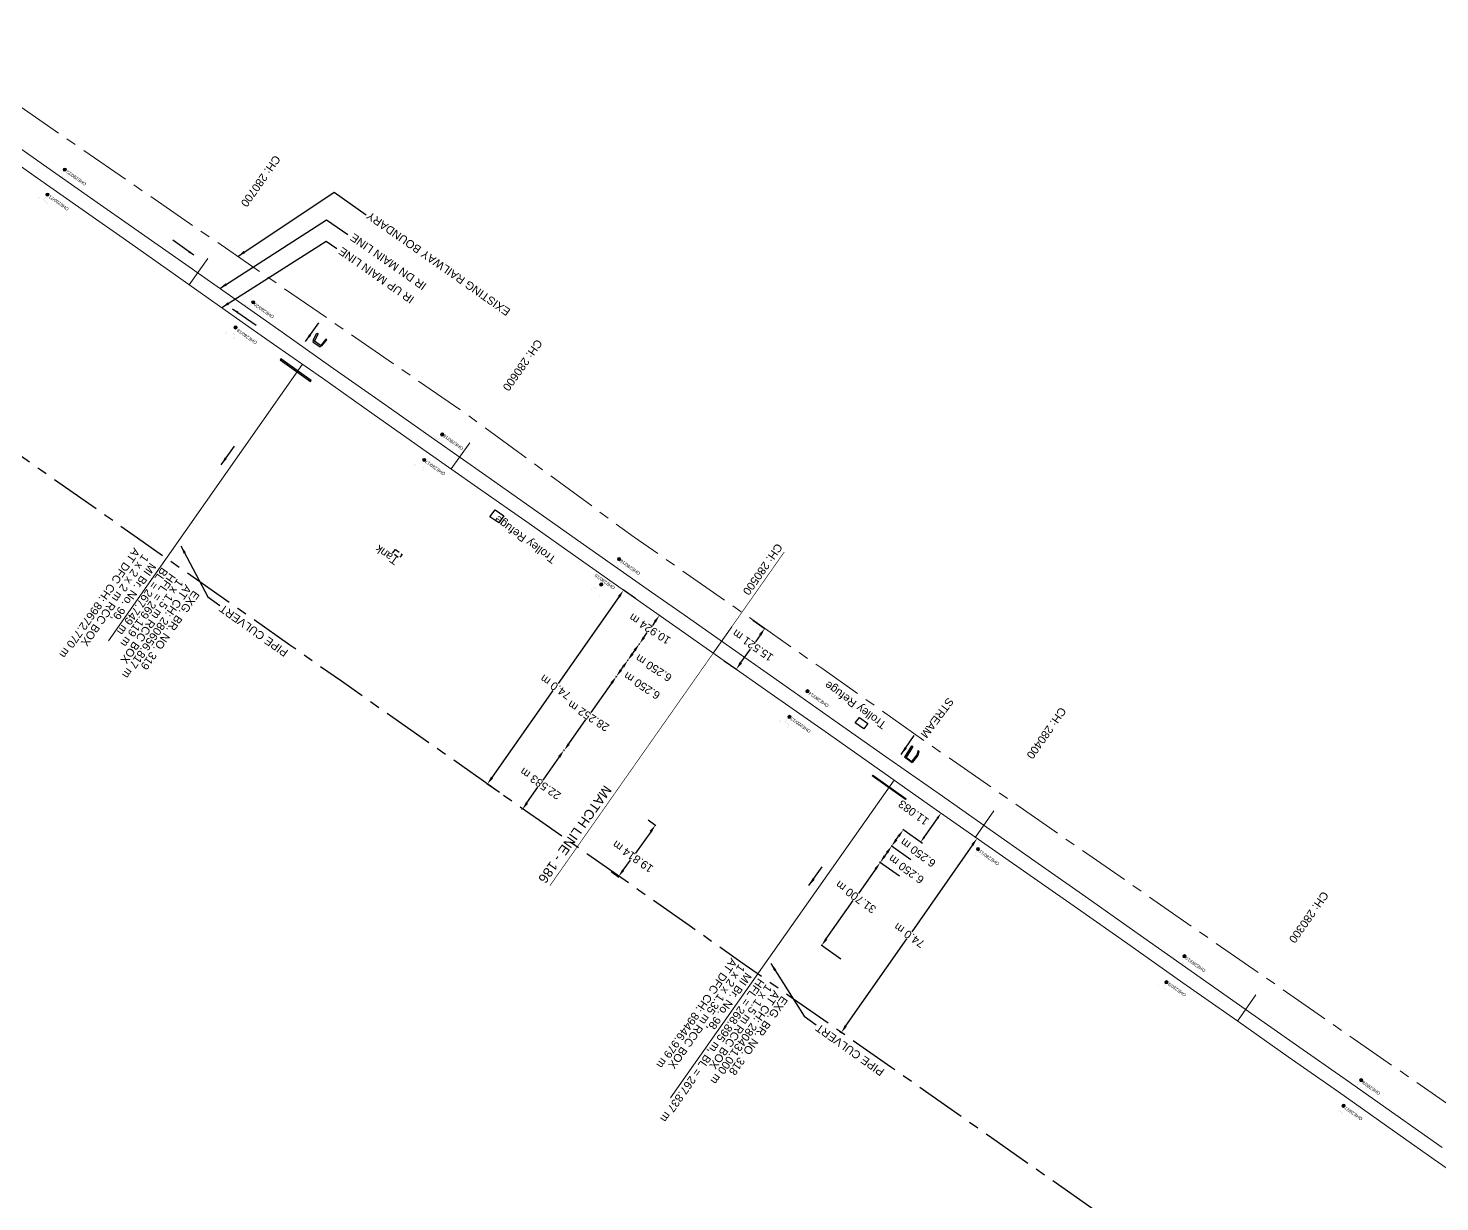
# Model space of a CAD drawing. Header units: metres. Extents: x 646303 to 662875, y 3366650 to 3378730.
# Drawn here: x 660337.7 to 660778.6, y 3368133.7 to 3368500.2 of the extents above; entities that cross this region are included whole.
import ezdxf
from ezdxf.enums import TextEntityAlignment as Align

# ---------------------------------------------------------------- set-up
doc = ezdxf.new("R2010")
doc.units = ezdxf.units.M
doc.header["$MEASUREMENT"] = 0
doc.header["$PDMODE"] = 3
doc.header["$PDSIZE"] = 0.5
for name, pattern in [('CENTER', [50.8, 31.75, -6.35, 6.35, -6.35]), ('DASHED', [0.75, 0.5, -0.25]), ('PHANTOM2', [1.25, 0.625, -0.125, 0.125, -0.125, 0.125, -0.125])]:
    doc.linetypes.add(name, pattern=pattern)
for name, color, linetype, lineweight in [('BOUNDARY DIMENTION', 10, 'Continuous', 0), ('BRIDGE DETAILS PLAN', 7, 'Continuous', 0), ('CANAL BOTTOM', 5, 'Continuous', 0), ('Existing Chainage', 7, 'Continuous', 0), ('Existing IR Track', 143, 'Continuous', 0), ('Existing Railway Boundary', 7, 'CENTER', 0), ('flow direction', 7, 'Continuous', 0), ('OHE MAST', 8, 'Continuous', 0), ('OHE MAST TEXT', 8, 'Continuous', 0)]:
    doc.layers.add(name, color=color, linetype=linetype, lineweight=lineweight)
for name, color, linetype in [('CULVERT_PARAPET', 7, 'Continuous'), ('DFCC Boundary', 6, 'CENTER'), ('Dimension', 10, 'Continuous'), ('MATCH LINE', 7, 'Continuous'), ('RETAINING_WALL', 7, 'Continuous'), ('Side Details', 251, 'Continuous'), ('TANK', 251, 'Continuous'), ('TOPO_TEXT', 251, 'Continuous'), ('TROLLEY_STAND', 7, 'Continuous')]:
    doc.layers.add(name, color=color, linetype=linetype)
doc.styles.get("Standard").update_dxf_attribs({"font": 'arial.ttf'})
doc.styles.add('Style-Arial', font='arial.ttf')
doc.dimstyles.new('DIM', dxfattribs={"dimtxt": 2.5, "dimasz": 2.5, "dimexe": 0.18, "dimexo": 0.0625, "dimgap": 0.09, "dimtad": 0, "dimtih": 1, "dimtoh": 1, "dimdec": 3, "dimzin": 0, "dimdsep": 46, "dimtxsty": 'Standard', "dimcen": 0.09, "dimadec": 0, "dimazin": 0, "dimtfac": 1, "dimtdec": 3, "dimtofl": 0, "dimtmove": 0, "dimatfit": 3, "dimfxl": 1, "dimtolj": 1, "dimtzin": 0, "dimarcsym": 0})
doc.dimstyles.new('ISO-25', dxfattribs={"dimtxt": 2.5, "dimasz": 2.5, "dimexe": 1.25, "dimexo": 0.625, "dimtad": 1, "dimtxsty": 'Standard', "dimcen": 2.5, "dimadec": 0, "dimazin": 0, "dimtfac": 1, "dimtmove": 0, "dimatfit": 3, "dimfxl": 1, "dimarcsym": 0})
doc.dimstyles.get("Standard").update_dxf_attribs({"dimtxt": 2.5, "dimasz": 2, "dimexe": 0.18, "dimexo": 0.0625, "dimgap": 0.09, "dimtad": 0, "dimtih": 1, "dimtoh": 1, "dimdec": 3, "dimzin": 0, "dimdsep": 46, "dimtxsty": 'Standard', "dimcen": 0.09, "dimadec": 0, "dimazin": 0, "dimtfac": 1, "dimtdec": 3, "dimtofl": 0, "dimtmove": 0, "dimatfit": 3, "dimfxl": 1, "dimtolj": 1, "dimtzin": 0, "dimarcsym": 0})

# ---------------------------------------------------------------- blocks, each defined once
blk = doc.blocks.new('OHE MAST')
h = blk.add_hatch(color=256)
edge = h.paths.add_edge_path()
edge.add_arc((0, 0), 0.514, 0, 360)
at = {"const_width": 0.01, "flags": 128}
for points in [[(1.5, 3.5), (1.5, 2), (-1.5, 2), (-1.5, 3.5)], [(0, 2), (0, 0)]]:
    blk.add_lwpolyline(points, dxfattribs=at)
blk.add_circle((0, 0), 0.514)
blk = doc.blocks.new('*D7343')
at = {"layer": 'Defpoints', "color": 0, "transparency": 16777216}
for p in [(660607.38, 3368244.77), (660613.44, 3368240.5), (660609.84, 3368235.39)]:
    blk.add_point(p, dxfattribs=at)
at = {"layer": 'Dimension', "color": 0, "lineweight": -2, "transparency": 16777216}
for p, q in [((660605.22, 3368241.71), (660605.94, 3368242.73)), ((660613.39, 3368240.53), (660607.23, 3368244.88)), ((660609.79, 3368235.43), (660603.63, 3368239.77))]:
    blk.add_line(p, q, dxfattribs=at)
at = {"layer": 'Dimension', "color": 0, "transparency": 16777216}
for points in [[(660605.56, 3368241.47), (660604.88, 3368241.95), (660603.78, 3368239.66)], [(660606.28, 3368242.49), (660605.6, 3368242.97), (660607.38, 3368244.77)]]:
    blk.add_solid(points, dxfattribs=at)
at = {"layer": 'Dimension', "color": 0, "lineweight": 0, "transparency": 16777216, "insert": (660611.94, 3368237.57), "char_height": 2.5, "attachment_point": 5, "rotation": 143.8187}
blk.add_mtext('\\A1;6.250 m', dxfattribs=at)
blk = doc.blocks.new('*D7344')
at = {"layer": 'Defpoints', "color": 0, "transparency": 16777216}
for p in [(660610.98, 3368249.88), (660617.04, 3368245.61), (660613.44, 3368240.5)]:
    blk.add_point(p, dxfattribs=at)
at = {"layer": 'Dimension', "color": 0, "lineweight": -2, "transparency": 16777216}
for p, q in [((660608.82, 3368246.82), (660609.54, 3368247.84)), ((660616.99, 3368245.64), (660610.83, 3368249.98)), ((660613.39, 3368240.53), (660607.23, 3368244.88))]:
    blk.add_line(p, q, dxfattribs=at)
at = {"layer": 'Dimension', "color": 0, "transparency": 16777216}
for points in [[(660609.16, 3368246.58), (660608.48, 3368247.06), (660607.38, 3368244.77)], [(660609.88, 3368247.6), (660609.2, 3368248.08), (660610.98, 3368249.88)]]:
    blk.add_solid(points, dxfattribs=at)
at = {"layer": 'Dimension', "color": 0, "lineweight": 0, "transparency": 16777216, "insert": (660615.61, 3368242.73), "char_height": 2.5, "attachment_point": 5, "rotation": 143.8187}
blk.add_mtext('\\A1;6.250 m', dxfattribs=at)
blk = doc.blocks.new('*D7345')
at = {"layer": 'Defpoints', "color": 0, "transparency": 16777216}
for p in [(660603.78, 3368239.66), (660609.84, 3368235.39), (660591.58, 3368209.48)]:
    blk.add_point(p, dxfattribs=at)
at = {"layer": 'Dimension', "color": 0, "lineweight": -2, "transparency": 16777216}
for p, q in [((660602.34, 3368237.62), (660596.98, 3368230.03)), ((660609.79, 3368235.43), (660603.63, 3368239.77)), ((660586.95, 3368215.8), (660595.41, 3368227.79)), ((660591.53, 3368209.52), (660585.37, 3368213.86))]:
    blk.add_line(p, q, dxfattribs=at)
at = {"layer": 'Dimension', "color": 0, "transparency": 16777216}
for points in [[(660602.68, 3368237.38), (660602, 3368237.86), (660603.78, 3368239.66)], [(660587.29, 3368215.56), (660586.61, 3368216.04), (660585.51, 3368213.75)]]:
    blk.add_solid(points, dxfattribs=at)
at = {"layer": 'Dimension', "color": 0, "lineweight": 0, "transparency": 16777216, "insert": (660596.19, 3368228.91), "char_height": 2.5, "attachment_point": 5, "rotation": 143.8187}
blk.add_mtext('\\A1;31.700 m', dxfattribs=at)
blk = doc.blocks.new('*D7346')
at = {"layer": 'Defpoints', "color": 0, "transparency": 16777216}
for p in [(660622.82, 3368255.09), (660622.82, 3368255.09), (660616.44, 3368246.03)]:
    blk.add_point(p, dxfattribs=at)
at = {"layer": 'Dimension', "color": 0, "lineweight": -2, "transparency": 16777216}
for p, q in [((660617.59, 3368247.67), (660621.67, 3368253.46)), ((660616.34, 3368246.1), (660616.33, 3368246.11))]:
    blk.add_line(p, q, dxfattribs=at)
at = {"layer": 'Dimension', "color": 0, "transparency": 16777216}
for points in [[(660621.94, 3368253.27), (660621.39, 3368253.65), (660622.82, 3368255.09)], [(660617.86, 3368247.48), (660617.31, 3368247.86), (660616.43, 3368246.04)]]:
    blk.add_solid(points, dxfattribs=at)
at = {"layer": 'Dimension', "color": 0, "lineweight": 0, "transparency": 16777216, "insert": (660614.22, 3368255.25), "char_height": 2.5, "attachment_point": 5, "rotation": 143.8187, "style": 'Style-Arial'}
blk.add_mtext('\\A1;11.083', dxfattribs=at)
blk = doc.blocks.new('TerminatorOpen_0.5')
at = {"color": 0, "linetype": 'ByBlock', "lineweight": -2}
for q in [(-1, 0.25), (-1, 0), (-1, -0.25)]:
    blk.add_line((0, 0), q, dxfattribs=at)
blk = doc.blocks.new('*D7354')
at = {"layer": 'Defpoints', "color": 0, "transparency": 16777216}
for p in [(660521.29, 3368297.81), (660521.38, 3368297.75), (660505.01, 3368274.72)]:
    blk.add_point(p, dxfattribs=at)
at = {"layer": 'Dimension', "color": 0, "lineweight": -2, "transparency": 16777216}
for p, q in [((660519.94, 3368295.71), (660513.48, 3368286.55)), ((660521.34, 3368297.78), (660521.53, 3368297.65)), ((660506.54, 3368276.7), (660511.91, 3368284.32)), ((660505.06, 3368274.69), (660505.25, 3368274.55))]:
    blk.add_line(p, q, dxfattribs=at)
at = {"layer": 'Dimension', "color": 0, "transparency": 16777216}
for points in [[(660519.6, 3368295.95), (660520.28, 3368295.47), (660521.38, 3368297.75)], [(660506.2, 3368276.94), (660506.88, 3368276.46), (660505.1, 3368274.66)]]:
    blk.add_solid(points, dxfattribs=at)
at = {"layer": 'Dimension', "color": 0, "lineweight": 0, "transparency": 16777216, "insert": (660512.7, 3368285.43), "char_height": 2.5, "attachment_point": 5, "rotation": 147}
blk.add_mtext('\\A1;28.252 m', dxfattribs=at)
blk = doc.blocks.new('*D7355')
at = {"layer": 'Defpoints', "color": 0, "transparency": 16777216}
for p in [(660524.74, 3368303.02), (660524.99, 3368302.85), (660521.14, 3368297.92)]:
    blk.add_point(p, dxfattribs=at)
at = {"layer": 'Dimension', "color": 0, "lineweight": -2, "transparency": 16777216}
for p, q in [((660522.83, 3368299.79), (660523.55, 3368300.81)), ((660524.8, 3368302.99), (660525.14, 3368302.75)), ((660521.19, 3368297.88), (660521.54, 3368297.64))]:
    blk.add_line(p, q, dxfattribs=at)
at = {"layer": 'Dimension', "color": 0, "transparency": 16777216}
for points in [[(660522.49, 3368300.03), (660523.17, 3368299.55), (660521.39, 3368297.74)], [(660523.21, 3368301.05), (660523.89, 3368300.57), (660524.99, 3368302.85)]]:
    blk.add_solid(points, dxfattribs=at)
at = {"layer": 'Dimension', "color": 0, "lineweight": 0, "transparency": 16777216, "insert": (660529.41, 3368294.91), "char_height": 2.5, "attachment_point": 5, "rotation": 147}
blk.add_mtext('\\A1;6.250 m', dxfattribs=at)
blk = doc.blocks.new('*D7356')
at = {"layer": 'Defpoints', "color": 0, "transparency": 16777216}
for p in [(660528.35, 3368308.13), (660528.59, 3368307.96), (660524.74, 3368303.02)]:
    blk.add_point(p, dxfattribs=at)
at = {"layer": 'Dimension', "color": 0, "lineweight": -2, "transparency": 16777216}
for p, q in [((660528.4, 3368308.1), (660528.74, 3368307.86)), ((660526.43, 3368304.89), (660527.15, 3368305.92)), ((660524.8, 3368302.99), (660525.14, 3368302.75))]:
    blk.add_line(p, q, dxfattribs=at)
at = {"layer": 'Dimension', "color": 0, "transparency": 16777216}
for points in [[(660526.09, 3368305.13), (660526.77, 3368304.65), (660524.99, 3368302.85)], [(660526.81, 3368306.16), (660527.49, 3368305.68), (660528.59, 3368307.96)]]:
    blk.add_solid(points, dxfattribs=at)
at = {"layer": 'Dimension', "color": 0, "lineweight": 0, "transparency": 16777216, "insert": (660533.06, 3368300.44), "char_height": 2.5, "attachment_point": 5, "rotation": 147}
blk.add_mtext('\\A1;6.250 m', dxfattribs=at)
blk = doc.blocks.new('*D7357')
at = {"layer": 'Defpoints', "color": 0, "transparency": 16777216}
for p in [(660534.63, 3368317.07), (660534.88, 3368316.9), (660528.35, 3368308.13)]:
    blk.add_point(p, dxfattribs=at)
at = {"layer": 'Dimension', "color": 0, "lineweight": -2, "transparency": 16777216}
for p, q in [((660534.68, 3368317.03), (660535.02, 3368316.79)), ((660533.44, 3368314.85), (660532.66, 3368313.73)), ((660528.4, 3368308.09), (660528.75, 3368307.85)), ((660530.04, 3368310), (660531.08, 3368311.49))]:
    blk.add_line(p, q, dxfattribs=at)
at = {"layer": 'Dimension', "color": 0, "transparency": 16777216}
for points in [[(660533.1, 3368315.09), (660533.78, 3368314.61), (660534.88, 3368316.9)], [(660529.69, 3368310.24), (660530.38, 3368309.76), (660528.6, 3368307.95)]]:
    blk.add_solid(points, dxfattribs=at)
at = {"layer": 'Dimension', "color": 0, "lineweight": 0, "transparency": 16777216, "insert": (660531.87, 3368312.61), "char_height": 2.5, "attachment_point": 5, "rotation": 147}
blk.add_mtext('\\A1;10.924 m', dxfattribs=at)
blk = doc.blocks.new('*D7289')
at = {"layer": 'Defpoints', "color": 0, "linetype": 'ByBlock', "ltscale": 0.5, "transparency": 16777216}
for p in [(660563.96, 3368315.44), (660567.76, 3368312.78), (660555.07, 3368302.72)]:
    blk.add_point(p, dxfattribs=at)
at = {"layer": 'Existing Railway Boundary', "color": 0, "linetype": 'ByBlock', "lineweight": -2, "ltscale": 0.5, "transparency": 16777216}
for p, q in [((660564.01, 3368315.4), (660567.9, 3368312.68)), ((660566.32, 3368310.73), (660564.82, 3368308.59)), ((660560.29, 3368302.11), (660563.26, 3368306.35)), ((660555.12, 3368302.68), (660559.01, 3368299.96))]:
    blk.add_line(p, q, dxfattribs=at)
at = {"layer": 'Existing Railway Boundary', "color": 0, "linetype": 'ByBlock', "ltscale": 0.5, "transparency": 16777216}
for points in [[(660565.98, 3368310.97), (660566.67, 3368310.5), (660567.76, 3368312.78)], [(660559.95, 3368302.35), (660560.64, 3368301.87), (660558.86, 3368300.06)]]:
    blk.add_solid(points, dxfattribs=at)
at = {"layer": 'Existing Railway Boundary', "color": 0, "linetype": 'ByBlock', "ltscale": 0.5, "transparency": 16777216, "insert": (660564.04, 3368307.47), "char_height": 2.5, "attachment_point": 5, "rotation": 145}
blk.add_mtext('\\A1;15.521 m', dxfattribs=at)
blk = doc.blocks.new('*D7063')
at = {"layer": 'BOUNDARY DIMENTION', "color": 0, "lineweight": -2, "transparency": 16777216}
for p, q in [((660531.3, 3368252.97), (660533.73, 3368251.24)), ((660532.13, 3368249.31), (660527.36, 3368242.63)), ((660523.52, 3368237.25), (660525.78, 3368240.4)), ((660519.79, 3368236.84), (660522.22, 3368235.11))]:
    blk.add_line(p, q, dxfattribs=at)
at = {"layer": 'BOUNDARY DIMENTION', "color": 0, "transparency": 16777216}
for points in [[(660531.79, 3368249.55), (660532.47, 3368249.06), (660533.58, 3368251.34)], [(660523.18, 3368237.49), (660523.86, 3368237.01), (660522.07, 3368235.21)]]:
    blk.add_solid(points, dxfattribs=at)
at = {"layer": 'Defpoints', "color": 0, "transparency": 16777216}
for p in [(660531.25, 3368253), (660533.58, 3368251.34), (660519.74, 3368236.87)]:
    blk.add_point(p, dxfattribs=at)
at = {"layer": 'BOUNDARY DIMENTION', "color": 0, "transparency": 16777216, "insert": (660526.57, 3368241.52), "char_height": 2.5, "attachment_point": 5, "rotation": 145}
blk.add_mtext('\\A1;19.814 m', dxfattribs=at)
blk = doc.blocks.new('*D7132')
at = {"layer": 'BOUNDARY DIMENTION', "color": 0, "lineweight": -2, "transparency": 16777216}
for p, q in [((660504.96, 3368274.76), (660504.87, 3368274.82)), ((660503.58, 3368272.67), (660498.49, 3368265.43)), ((660493.47, 3368258.28), (660496.92, 3368263.19)), ((660491.98, 3368256.27), (660491.89, 3368256.34))]:
    blk.add_line(p, q, dxfattribs=at)
at = {"layer": 'BOUNDARY DIMENTION', "color": 0, "transparency": 16777216}
for points in [[(660503.23, 3368272.91), (660503.92, 3368272.43), (660505.01, 3368274.72)], [(660493.13, 3368258.52), (660493.81, 3368258.04), (660492.03, 3368256.24)]]:
    blk.add_solid(points, dxfattribs=at)
at = {"layer": 'Defpoints', "color": 0, "transparency": 16777216}
for p in [(660505.01, 3368274.72), (660492.03, 3368256.24), (660492.03, 3368256.24)]:
    blk.add_point(p, dxfattribs=at)
at = {"layer": 'BOUNDARY DIMENTION', "color": 0, "transparency": 16777216, "insert": (660497.7, 3368264.31), "char_height": 2.5, "attachment_point": 5, "rotation": 145}
blk.add_mtext('\\A1;22.583 m', dxfattribs=at)
blk = doc.blocks.new('*D7151')
at = {"layer": 'Defpoints', "color": 0, "linetype": 'Continuous', "ltscale": 0.5, "transparency": 16777216}
for p in [(660633.45, 3368247.69), (660634.07, 3368247.25), (660591.04, 3368187.05)]:
    blk.add_point(p, dxfattribs=at)
at = {"layer": 'DFCC Boundary', "color": 0, "linetype": 'Continuous', "lineweight": -2, "ltscale": 0.5, "transparency": 16777216}
for p, q in [((660633.5, 3368247.65), (660634.22, 3368247.15)), ((660632.64, 3368245.2), (660613.65, 3368218.05)), ((660593.09, 3368188.66), (660612.08, 3368215.81)), ((660591.09, 3368187.01), (660591.81, 3368186.51))]:
    blk.add_line(p, q, dxfattribs=at)
at = {"layer": 'DFCC Boundary', "color": 0, "linetype": 'Continuous', "ltscale": 0.5, "transparency": 16777216}
for points in [[(660632.3, 3368245.44), (660632.98, 3368244.96), (660634.07, 3368247.25)], [(660592.75, 3368188.9), (660593.43, 3368188.42), (660591.66, 3368186.61)]]:
    blk.add_solid(points, dxfattribs=at)
at = {"layer": 'DFCC Boundary', "color": 0, "linetype": 'Continuous', "ltscale": 0.5, "transparency": 16777216, "insert": (660612.87, 3368216.93), "char_height": 2.5, "attachment_point": 5, "rotation": 145}
blk.add_mtext('\\A1;74.0 m', dxfattribs=at)
blk = doc.blocks.new('*D6958')
at = {"layer": 'Defpoints', "color": 0, "linetype": 'Continuous', "ltscale": 0.5, "transparency": 16777216}
for p in [(660523.68, 3368324.76), (660527.46, 3368322.1), (660484.93, 3368261.54)]:
    blk.add_point(p, dxfattribs=at)
at = {"layer": 'DFCC Boundary', "color": 0, "linetype": 'Continuous', "lineweight": -2, "ltscale": 0.5, "transparency": 16777216}
for p, q in [((660522.24, 3368322.71), (660503.2, 3368295.6)), ((660527.41, 3368322.14), (660523.53, 3368324.86)), ((660482.59, 3368266.24), (660501.63, 3368293.36)), ((660484.88, 3368261.58), (660481, 3368264.3))]:
    blk.add_line(p, q, dxfattribs=at)
at = {"layer": 'DFCC Boundary', "color": 0, "linetype": 'Continuous', "ltscale": 0.5, "transparency": 16777216}
for points in [[(660521.9, 3368322.95), (660522.58, 3368322.47), (660523.68, 3368324.76)], [(660482.25, 3368266.48), (660482.93, 3368266.01), (660481.15, 3368264.2)]]:
    blk.add_solid(points, dxfattribs=at)
at = {"layer": 'DFCC Boundary', "color": 0, "linetype": 'Continuous', "ltscale": 0.5, "transparency": 16777216, "insert": (660502.41, 3368294.48), "char_height": 2.5, "attachment_point": 5, "rotation": 145}
blk.add_mtext('\\A1;74.0 m', dxfattribs=at)

msp = doc.modelspace()

# ---------------------------------------------------------------- linework, layer by layer
at = {"layer": 'BRIDGE DETAILS PLAN', "color": 7, "linetype": 'Continuous', "lineweight": 0, "flags": 128}
for points in [[(660423.3823, 3368395.2671), (660362.8459, 3368308.9402)], [(660608.1437, 3368265.435), (660538.2946, 3368166.1932)]]:
    msp.add_lwpolyline(points, dxfattribs=at)
at = {"layer": 'CULVERT_PARAPET', "linetype": 'Continuous'}
for points in [[(660426.637, 3368402.306, 269.927), (660428.926, 3368400.775, 269.924), (660429.221, 3368401.052, 269.915), (660426.818, 3368402.712, 269.898)], [(660416.39, 3368396.632, 270.009), (660425.869, 3368389.924, 269.986), (660426.096, 3368390.265, 269.996), (660416.617, 3368396.973, 269.996)], [(660613.793, 3368270.783, 270.451), (660611.401, 3368272.565, 270.439), (660611.551, 3368272.775, 270.442), (660613.943, 3368270.993, 270.442)]]:
    msp.add_polyline3d(points, close=True, dxfattribs=at)
msp.add_polyline3d([(660601.288, 3368266.724, 270.414), (660601.469, 3368267.01, 270.422), (660611.923, 3368259.559, 270.397), (660611.707, 3368259.358, 270.395), (660601.288, 3368266.724, 270.414)], dxfattribs=at)
at = {"layer": 'DFCC Boundary', "ltscale": 0.5, "flags": 128}
msp.add_lwpolyline([(662565.6431, 3366842.0459), (662548.217, 3366854.2838), (662532.9064, 3366864.9999), (662517.5595, 3366875.7415), (662503.9915, 3366885.2805), (662490.4749, 3366894.7833), (662474.3945, 3366906.0736), (662458.24, 3366917.4159), (662441.4584, 3366929.1606), (662424.5366, 3366941.0035), (662407.7649, 3366952.7786), (662401.9048, 3366956.8928), (662320.9687, 3367015.5234), (662173.0911, 3367118.297), (662018.0169, 3367217.942), (662022.9408, 3367225.2355), (661945.6773, 3367280.5926), (661744.5178, 3367412.7853), (661728.4159, 3367389.8783), (661409.5023, 3367613.7762), (661431.3001, 3367645.1669), (661427.7408, 3367647.6718), (661418.8583, 3367653.9104), (661409.9095, 3367660.1956), (661395.2505, 3367670.5394), (661384.8196, 3367677.9127), (661375.1078, 3367684.7268), (661367.5374, 3367690.0517), (661358.0886, 3367696.6907), (661348.6239, 3367703.3322), (661344.5162, 3367706.2202), (661344.9668, 3367706.8618), (661335.3627, 3367713.6144), (661327.3851, 3367719.2077), (661318.2791, 3367725.5812), (661309.8813, 3367731.4842), (661284.4315, 3367749.4044), (661267.3402, 3367761.4491), (661243.4783, 3367778.4888), (661216.7453, 3367741.0546), (661213.241, 3367743.5572), (661195.5836, 3367756.6071), (661177.9702, 3367769.626), (661156.4467, 3367785.8356), (661148.0607, 3367792.1995), (661133.6905, 3367803.0041), (661119.5191, 3367813.6733), (661105.6946, 3367823.9215), (661093.9054, 3367832.6241), (661077.5228, 3367844.5054), (661061.2799, 3367856.285), (661045.32, 3367867.5775), (661029.0726, 3367879.0734), (661013.2584, 3367890.1762), (660997.2782, 3367901.3956), (660980.9788, 3367912.8451), (660964.6327, 3367924.3276), (660947.3461, 3367936.4864), (660930.1333, 3367948.5934), (660912.5707, 3367960.9093), (660894.9306, 3367973.2796), (660877.6422, 3367985.4277), (660860.2634, 3367997.6393), (660842.9781, 3368009.8166), (660825.4983, 3368022.131), (660811.339, 3368032.2028), (660797.4119, 3368042.1094), (660782.5128, 3368052.5993), (660767.4808, 3368063.1827), (660751.0012, 3368074.7254), (660734.3125, 3368086.4147), (660719.3275, 3368096.9585), (660704.3795, 3368107.4761), (660688.7093, 3368118.477), (660672.9397, 3368129.5475), (660655.797, 3368141.5941), (660638.5652, 3368153.7032), (660622.8618, 3368164.7374), (660607.1396, 3368175.7847), (660591.9852, 3368186.3839), (660576.7315, 3368197.0526), (660560.3095, 3368208.6108), (660544.116, 3368220.0082), (660528.3397, 3368231.0748), (660512.5414, 3368242.1568), (660497.4509, 3368252.7533), (660482.4222, 3368263.3065), (660466.968, 3368274.1704), (660451.6169, 3368284.9618), (660435.5277, 3368296.2674), (660419.4587, 3368307.5588), (660403.2343, 3368318.9753), (660387.0692, 3368330.3501), (660371.9016, 3368340.9863), (660362.0092, 3368347.9233), (660341.7308, 3368362.192), (660326.8725, 3368372.6492), (660312.0627, 3368383.0453), (660297.0115, 3368393.6109), (660281.2321, 3368404.7091), (660265.4328, 3368415.8212), (660253.8818, 3368423.9326), (660242.0763, 3368432.2231), (660226.6332, 3368443.1155), (660211.0272, 3368454.1226), (660195.2302, 3368465.2236), (660179.3654, 3368476.3723), (660162.5154, 3368488.1794), (660145.4635, 3368500.1281), (660129.3603, 3368511.4565), (660113.1961, 3368522.8278), (660097.2382, 3368534.0507), (660081.2523, 3368545.2932), (660064.458, 3368557.1251), (660047.7677, 3368568.8837), (660032.4691, 3368579.6352), (660017.2758, 3368590.3126), (660000.1632, 3368602.3052), (659983.0731, 3368614.282), (659967.2319, 3368625.4031), (659951.3427, 3368636.5582), (659932.0647, 3368650.1756), (659913.1258, 3368663.5536), (659898.2493, 3368674.0163), (659881.7667, 3368685.6055), (659866.0047, 3368696.7435), (659850.3373, 3368707.8146), (659834.6333, 3368718.8575), (659818.6461, 3368730.0995), (659804.3398, 3368740.181), (659789.9481, 3368750.3227), (659772.9194, 3368762.3136), (659755.8766, 3368774.3145), (659741.0752, 3368784.7603), (659726.3396, 3368795.1596), (659712.011, 3368805.2432), (659697.6029, 3368815.3827), (659684.3535, 3368824.7302), (659671.1528, 3368834.0432), (659654.2885, 3368845.8933), (659636.8714, 3368858.1319), (659622.1467, 3368868.7872), (659608.2832, 3368878.8192), (659592.7424, 3368889.7844), (659576.9096, 3368900.9551), (659562.5868, 3368911.0537), (659553.5917, 3368917.3959), (659534.7433, 3368930.6917), (659521.2685, 3368940.2021), (659508.0292, 3368949.5538), (659494.8098, 3368958.8914), (659481.3273, 3368968.4018), (659467.9498, 3368977.8382), (659454.4923, 3368987.2582), (659440.7837, 3368996.854), (659425.5597, 3369007.614), (659410.0492, 3369018.5753), (659397.5675, 3369027.3641), (659384.5623, 3369036.5214), (659370.5054, 3369046.4276), (659356.4132, 3369056.3585), (659342.3201, 3369066.3092), (659331.8447, 3369073.7055), (659314.7098, 3369085.825), (659301.2296, 3369095.3614), (659287.1805, 3369105.2924), (659273.0852, 3369115.2561), (659259.8762, 3369124.5882), (659246.575, 3369133.9855), (659233.3676, 3369143.319), (659220.1207, 3369152.6803), (659206.3404, 3369162.3938), (659192.4106, 3369172.2127), (659178.3672, 3369182.1367), (659164.3785, 3369192.022), (659162.9385, 3369193.0388), (659183.6795, 3369222.4635), (659172.119, 3369230.6258), (659159.1298, 3369239.7969), (659148.6068, 3369247.2055), (659138.0069, 3369254.6684), (659119.1994, 3369267.9214), (659100.365, 3369281.1933), (659085.533, 3369291.6533), (659070.676, 3369302.1309), (659061.4534, 3369308.6334), (659052.1019, 3369315.2268), (659038.8969, 3369324.5617), (659025.7603, 3369333.8483), (659012.2746, 3369343.3047), (659000.2935, 3369351.7058), (658985.7542, 3369361.9126), (658972.701, 3369371.0824), (658959.9309, 3369380.1093), (658947.2513, 3369389.0721), (658932.3759, 3369399.5827), (658921.8345, 3369407.031), (658905.9406, 3369418.2511), (658894.3687, 3369426.4196), (658881.1048, 3369435.7663), (658867.8714, 3369445.0915), (658853.3089, 3369455.3761), (658838.9326, 3369465.5292), (658823.5657, 3369476.1988), (658807.8953, 3369487.0791), (658792.9935, 3369497.6726), (658789.1301, 3369500.4191), (658764.5252, 3369517.7675), (658750.6615, 3369527.5465), (658735.8772, 3369537.9899), (658721.0329, 3369548.4756), (658706.8044, 3369558.4963), (658692.4812, 3369568.5836), (658679.0099, 3369578.0951), (658665.5152, 3369587.6232), (658651.2818, 3369597.6569), (658636.9905, 3369607.7316), (658622.1701, 3369618.1873), (658607.4224, 3369628.5918), (658593.6263, 3369638.3112), (658579.8399, 3369648.0238), (658566.1309, 3369657.6871), (658552.3621, 3369667.3926), (658537.8692, 3369677.626), (658523.3279, 3369687.8934), (658509.6438, 3369697.5459), (658495.8531, 3369707.2734), (658481.9269, 3369717.1048), (658467.9459, 3369726.9748), (658454.4251, 3369736.5125), (658440.9599, 3369746.011), (658427.1565, 3369755.7285), (658413.3787, 3369765.428), (658398.646, 3369775.8103), (658383.9067, 3369786.1972), (658371.4552, 3369794.9743), (658359.0483, 3369803.72), (658345.546, 3369813.2195), (658332.0048, 3369822.7464), (658318.5168, 3369832.2514), (658305.0219, 3369841.7615), (658291.2617, 3369851.4373), (658277.4987, 3369861.115), (658264.1625, 3369870.4871), (658250.7424, 3369879.918), (658237.5823, 3369889.1736), (658224.3865, 3369898.4543), (658209.4318, 3369909.0033), (658194.5636, 3369919.4914), (658180.151, 3369929.6325), (658165.7287, 3369939.7804), (658156.9292, 3369945.9856), (658133.9487, 3369962.1448), (658109.9616, 3369979.0407), (658086.1386, 3369995.8212), (658069.4823, 3370007.553), (658052.6981, 3370019.3752), (658033.9581, 3370032.6043), (658015.0826, 3370045.9289), (657994.939, 3370060.1316), (657974.6985, 3370074.4026), (657960.2252, 3370084.5842), (657945.643, 3370094.8424), (657928.629, 3370106.7917), (657911.5911, 3370118.7415), (657890.9691, 3370133.2895), (657870.7134, 3370147.5792), (657850.3966, 3370161.8284), (657830.1146, 3370176.0529), (657812.1714, 3370188.7253), (657794.2418, 3370201.388), (657775.9501, 3370214.2546), (657757.6685, 3370227.1142), (657736.4935, 3370242.019), (657715.8063, 3370256.5806), (657697.09, 3370269.7238), (657676.8418, 3370283.9453), (657670.0518, 3370288.7482), (657661.5164, 3370294.7857), (657642.367, 3370308.2307), (657623.1765, 3370321.7045), (657605.0199, 3370334.4839), (657586.8248, 3370347.2905), (657568.2781, 3370360.3555), (657549.69, 3370373.4497), (657534.1551, 3370384.3835), (657518.595, 3370395.335), (657503.5822, 3370405.9238), (657488.6113, 3370416.483), (657477.4694, 3370424.3177), (657456.7199, 3370394.899), (657452.1854, 3370398.0875), (657436.4649, 3370409.1418), (657420.2829, 3370420.542), (657404.1975, 3370431.8742), (657387.5582, 3370443.5761), (657370.8643, 3370455.3165), (657356.3586, 3370465.5498), (657342.0257, 3370475.6612), (657334.1018, 3370481.2282), (657342.1648, 3370492.6732), (657327.3432, 3370503.0861), (657304.5869, 3370519.0736), (657286.4992, 3370531.7939), (657268.5013, 3370544.451), (657251.4778, 3370556.4153), (657234.5183, 3370568.3346), (657219.7856, 3370578.7204), (657205.1604, 3370589.0304), (657189.9505, 3370599.7163), (657174.7446, 3370610.3994), (657157.229, 3370622.7139), (657139.8436, 3370634.9368), (657122.2775, 3370647.282), (657104.8724, 3370659.514), (657088.6726, 3370670.9041), (657072.3463, 3370682.3832), (657052.4463, 3370696.3561), (657032.2468, 3370710.5392), (657017.2111, 3370721.1335), (657002.3465, 3370731.6074), (656985.5169, 3370743.3847), (656968.6279, 3370755.2036), (656952.6202, 3370766.4469), (656936.5129, 3370777.7603), (656917.7376, 3370790.961), (656898.7021, 3370804.3447), (656880.5471, 3370817.1216), (656862.3859, 3370829.9029), (656845.3825, 3370841.8619), (656828.6857, 3370853.6052), (656810.2968, 3370866.5434), (656792.0928, 3370879.3517), (656770.106, 3370894.8035), (656748.097, 3370910.271), (656728.4902, 3370924.0664), (656709.0221, 3370937.7643), (656692.8289, 3370949.1481), (656676.4723, 3370960.6469), (656657.4402, 3370974.0598), (656638.281, 3370987.5622), (656621.3401, 3370999.4861), (656604.5392, 3371011.3113), (656585.7485, 3371024.5046), (656566.9099, 3371037.7317), (656537.298, 3371058.585), (656532.701, 3371052.0376), (656368.7794, 3371159.4659), (656280.7288, 3371198.5806), (656189.7218, 3371230.5142), (656096.9021, 3371265.9123), (656004.8733, 3371310.8246), (655917.3616, 3371369.3401), (655838.0052, 3371438.656), (655768.8371, 3371518.5854), (655712.6719, 3371608.6179), (655647.9895, 3371736.3311)], dxfattribs=at)
at = {"layer": 'Existing Chainage', "color": 0, "linetype": 'Continuous', "lineweight": 13, "flags": 128}
for points in [[(660393.7997, 3368428.2644), (660388.0442, 3368420.0867)], [(660475.6083, 3368370.7679), (660469.8589, 3368362.5859)], [(660557.4275, 3368313.2789), (660551.6808, 3368305.0951)], [(660639.2554, 3368255.8293), (660633.5239, 3368247.6348)], [(660721.1179, 3368198.358), (660715.3683, 3368190.1762)]]:
    msp.add_lwpolyline(points, dxfattribs=at)
at = {"layer": 'Existing IR Track', "flags": 128}
for points in [[(660326.3695, 3368468.8783), (660342.5065, 3368457.581), (660357.1728, 3368447.2953), (660372.0513, 3368436.8608), (660386.9253, 3368426.4037), (660416.9939, 3368405.2761), (660432.173, 3368394.6164), (660448.4241, 3368383.1917), (660464.5868, 3368371.8293), (660480.6741, 3368360.5103), (660496.8438, 3368349.1333), (660512.1198, 3368338.3939), (660532.4194, 3368324.1294), (660542.5774, 3368317.0056), (660557.6795, 3368306.4144), (660573.4322, 3368295.3458), (660589.3544, 3368284.1581), (660605.4994, 3368272.8129), (660622.1947, 3368261.0811), (660636.9876, 3368250.7047), (660652.0739, 3368240.1224), (660667.9719, 3368228.9295), (660683.3017, 3368218.1366), (660700.9048, 3368205.7747), (660717.818, 3368193.8973), (660733.7922, 3368182.686), (660749.3426, 3368171.7724), (660764.4774, 3368161.1228), (660779.307, 3368150.6877)], [(660323.8036, 3368465.2373), (660339.583, 3368454.1392), (660354.5791, 3368443.6122), (660369.4258, 3368433.1902), (660384.3209, 3368422.7072), (660404.5446, 3368408.477), (660414.3884, 3368401.5741), (660429.6052, 3368390.9034), (660445.8194, 3368379.494), (660462.0437, 3368368.0775), (660478.0727, 3368356.8143), (660494.162, 3368345.5086), (660509.5251, 3368334.7087), (660524.979, 3368323.8451), (660539.9765, 3368313.3138), (660555.067, 3368302.7173), (660570.8356, 3368291.6561), (660586.6597, 3368280.556), (660602.901, 3368269.1249), (660619.2335, 3368257.6298), (660634.3976, 3368247.0237), (660649.6179, 3368236.3784), (660665.4059, 3368225.2849), (660681.1093, 3368214.2507), (660698.3437, 3368202.1397), (660715.4865, 3368190.0932), (660731.2276, 3368179.0426), (660746.9302, 3368168.019), (660761.9105, 3368157.4786), (660776.8309, 3368146.9803), (660793.4549, 3368135.3363)]]:
    msp.add_lwpolyline(points, dxfattribs=at)
at = {"layer": 'Existing Railway Boundary', "ltscale": 0.5, "flags": 128}
msp.add_lwpolyline([(661261.7891, 3367825.266), (661056.265, 3367974.075), (660993.301, 3368017.793), (660936.05, 3368056.271), (660878.069, 3368096.898), (660619.115, 3368276.641), (660585.57, 3368300.327), (660527.021, 3368341.267), (660475.796, 3368378.834), (660472.525, 3368381.207), (660354.292, 3368462.605), (660294.488, 3368503.833), (660263.456, 3368528.086), (660239.049, 3368541.658), (660181.559, 3368585.221), (660122.552, 3368626.428), (660067.615, 3368665.39), (660038.774, 3368685.67), (660013.248, 3368703.186), (659738.162, 3368894.558), (659689.517, 3368933.836), (659629.745, 3368974.06), (659574.708, 3369013.277), (659518.309, 3369050.492), (659464.579, 3369090.051), (659349.668, 3369170.723), (659290.065, 3369211.752), (659242.569, 3369244.656), (659188.19, 3369284.473), (659129.796, 3369327.676), (659081.69, 3369359.821), (659031.063, 3369397.024), (658979.264, 3369433.353), (658865.974, 3369516.982), (658811.255, 3369554.498), (658751.073, 3369594.048), (658694.993, 3369631.12), (658636.558, 3369673.911), (658584.848, 3369710.307), (658526.088, 3369751.867), (658475.026, 3369788.399), (658415.871, 3369829.614), (658358.4433, 3369870.2353), (658365.6376, 3369880.8523), (658315.7686, 3369914.6449), (658262.4534, 3369951.1191), (658207.5898, 3369987.2088), (658170.1377, 3370012.0734), (658163.95, 3370016.0498), (658153.8737, 3370024.2065), (658103.11, 3370064.883), (658050.4836, 3370102.7082), (658036.3757, 3370112.9363)], dxfattribs=at)
at = {"layer": 'MATCH LINE', "linetype": 'PHANTOM2', "ltscale": 15, "const_width": 0.2}
msp.add_lwpolyline([(660573.853, 3368336.6705), (660500.6521, 3368232.4253)], dxfattribs=at)
at = {"layer": 'RETAINING_WALL', "linetype": 'Continuous'}
for points in [[(660427.849, 3368404.993, 269.017), (660428.283, 3368404.773, 269.025), (660427.127, 3368402.606, 269.89), (660426.693, 3368402.826, 269.882)], [(660429.091, 3368401.172, 269.935), (660429.402, 3368400.998, 269.906), (660430.992, 3368402.945, 269.049), (660430.681, 3368403.119, 269.078)], [(660614.015, 3368275.95, 268.817), (660613.032, 3368274.331, 268.962), (660611.88, 3368272.631, 269.716), (660611.593, 3368272.814, 269.857), (660612.745, 3368274.514, 269.103), (660613.728, 3368276.133, 268.958)], [(660615.69, 3368274.623, 268.596), (660615.275, 3368273.304, 268.945), (660613.72, 3368271.355, 269.664), (660614.037, 3368271.069, 269.851), (660615.592, 3368273.018, 269.132), (660616.007, 3368274.337, 268.783)]]:
    msp.add_polyline3d(points, close=True, dxfattribs=at)
at = {"layer": 'TANK', "color": 88, "linetype": 'DASHED', "ltscale": 3, "flags": 128}
msp.add_lwpolyline([(660452.422, 3368337.472), (660454.532, 3368335.889), (660453.5708, 3368334.7467), (660451.461, 3368336.33)], close=True, dxfattribs=at)
at = {"layer": 'TROLLEY_STAND', "linetype": 'Continuous'}
for points in [[(660483.514, 3368349.849, 270.438), (660486.263, 3368347.962, 270.456), (660484.682, 3368345.756, 270.412), (660481.933, 3368347.643, 270.412)], [(660597.293, 3368284.937, 270.442), (660599.981, 3368283.105, 270.391), (660598.699, 3368281.438, 270.433), (660596.0107, 3368283.2702, 270.433)]]:
    msp.add_polyline3d(points, close=True, dxfattribs=at)

# ---------------------------------------------------------------- block references
at = {"layer": 'OHE MAST', "color": 2, "rotation": 143.3908318566117}
for p in [(660349.162, 3368456.059), (660343.717, 3368448.256), (660407.998, 3368414.628), (660402.513, 3368406.781), (660467.039, 3368373.366), (660461.41, 3368365.389), (660522.277, 3368334.444), (660516.669, 3368326.541), (660581.068, 3368293.149), (660575.474, 3368285.154), (660634.348, 3368243.856), (660698.801, 3368210.428), (660693.176, 3368202.31), (660754.042, 3368171.697), (660748.496, 3368163.739)]:
    msp.add_blockref('OHE MAST', p, dxfattribs=at)

# ---------------------------------------------------------------- texts
at = {"layer": 'BRIDGE DETAILS PLAN', "color": 10}
for s, rotation, p in [('AT DFC CH: 89672.770 m', 235, (660370.7788, 3368338.1775)), ('1 x 2 x 2 m RCC BOX', 235, (660373.5119, 3368336.183)), (' MI Br. No. 99,', 235, (660376.35, 3368334.2935)), ('PIPE CULVERT', 144.612954, (660419.1599, 3368305.7969)), ('AT DFC CH: 89446.979 m', 235, (660557.262, 3368210.0579)), ('1 x 2 x 1.35 m RCC BOX', 235, (660559.7469, 3368208.146)), (' MI Br. No. 98,', 235, (660562.354, 3368206.3561)), ('PIPE CULVERT', 144.612954, (660605.3406, 3368174.8521))]:
    msp.add_text(s, height=2.5, rotation=rotation, dxfattribs=at).set_placement(p)
at = {"layer": 'BRIDGE DETAILS PLAN'}
for s, p in [('BL = 267.749 m ', (660379.5213, 3368332.0542)), ('HFL = 269.119 m', (660381.9325, 3368330.2745)), ('1 x 1.5 m RCC BOX', (660384.3438, 3368328.4947)), ('AT CH: 280656.817 m', (660386.8598, 3368326.715)), ('EXG. BR. NO. 319', (660389.3759, 3368324.8305)), ('HFL = 268.895 m, BL = 267.837 m', (660565.8013, 3368203.7422)), ('1 x 1.5 m RCC BOX ', (660568.2052, 3368201.8606)), ('AT CH: 280431.000 m', (660570.6092, 3368199.979)), ('EXG. BR. NO. 318', (660573.0781, 3368198.2272))]:
    msp.add_text(s, height=2.5, rotation=235, dxfattribs=at).set_placement(p)
at = {"layer": 'Existing Chainage', "color": 0, "linetype": 'Continuous', "lineweight": 0, "char_height": 2.5, "attachment_point": 6, "line_spacing_factor": 0.6, "style": 'Style-Arial'}
for s, insert, rotation in [('CH: 280700', (660404.9698, 3368444.8597), 234.862299), ('CH: 280600', (660486.766, 3368387.3714), 234.905088), ('CH: 280500', (660561.7534, 3368323.6297), 234.923503), ('CH: 280400', (660650.3769, 3368272.4572), 235.030092), ('CH: 280300', (660732.2761, 3368214.9613), 234.903465)]:
    msp.add_mtext(s, dxfattribs=dict(at, insert=insert, rotation=rotation))
at = {"layer": 'Existing IR Track', "color": 7, "lineweight": 0}
for s, p in [('IR DN MAIN LINE', (660438.7459, 3368435.2978)), ('IR UP MAIN LINE', (660435.0907, 3368431.0027))]:
    msp.add_text(s, height=2.5, rotation=145, dxfattribs=at).set_placement(p, align=Align.MIDDLE_RIGHT)
at = {"layer": 'Existing Railway Boundary', "linetype": 'Continuous', "ltscale": 5}
msp.add_text('EXISTING RAILWAY BOUNDARY', height=2.5, rotation=145, dxfattribs=at).set_placement((660488.5656, 3368412.2602))
at = {"layer": 'MATCH LINE', "linetype": 'Continuous'}
msp.add_text('MATCH LINE - 186', height=3, rotation=234.693137, dxfattribs=at).set_placement((660517.6922, 3368264.0597))
at = {"layer": 'OHE MAST TEXT'}
for s, p in [('OHE280/22', (660352.7086, 3368453.4783)), ('OHE280/21', (660347.2636, 3368445.6753)), ('OHE280/20', (660411.3273, 3368412.013)), ('OHE280/19', (660406.0578, 3368403.9148)), ('OHE280/18', (660470.4561, 3368370.9411)), ('OHE280/17', (660464.8271, 3368362.9641)), ('OHE280/16', (660525.7067, 3368331.8723)), ('OHE280/15', (660517.7943, 3368327.3918)), ('OHE280/14', (660584.5476, 3368290.5942)), ('OHE280/13', (660578.9536, 3368282.5992)), ('OHE280/11', (660637.8036, 3368241.1918)), ('OHE280/10', (660702.2594, 3368207.8245)), ('OHE280/9', (660696.4958, 3368200.0252)), ('OHE280/8', (660757.1485, 3368169.2715)), ('OHE280/7', (660751.6025, 3368161.3135))]:
    msp.add_text(s, height=1, rotation=145, dxfattribs=at).set_placement(p, align=Align.MIDDLE_CENTER)
at = {"layer": 'Side Details'}
for p in [(660502.8146, 3368334.8685), (660605.9555, 3368283.1773)]:
    msp.add_text('Trolley Refuge', height=2.5, rotation=144.100313, dxfattribs=at).set_placement(p)
at = {"layer": 'Side Details', "color": 88}
msp.add_text('Tank', height=2.5, rotation=144.100313, dxfattribs=at).set_placement((660453.564, 3368334.4795))
at = {"layer": 'TOPO_TEXT', "color": 5}
msp.add_text('STREAM', height=2.5, rotation=233.258273, dxfattribs=at).set_placement((660624.9789, 3368291.4332))

# ---------------------------------------------------------------- dimensions: what is measured, and where the dimension line sits
at = {"layer": 'BOUNDARY DIMENTION'}
for base, p1, p2, angle, picture, middle in [((660492.0346, 3368256.2384), (660505.0126, 3368274.7203), (660492.0346, 3368256.2384), 234.923472, '*D7132', (660497.7013, 3368264.3083)), ((660533.5804, 3368251.34), (660519.7413, 3368236.8746), (660531.2516, 3368253.0021), 54.484379, '*D7063', (660526.5691, 3368241.5162))]:
    dim = msp.add_linear_dim(base=base, p1=p1, p2=p2, angle=angle, dimstyle='DIM', override={"dimpost": ' m'}, dxfattribs=at)
    dim.commit()
    dim.dimension.update_dxf_attribs({"geometry": picture, "text_midpoint": middle, "dimtype": 129, "text_rotation": 145})
at = {"layer": 'DFCC Boundary', "linetype": 'Continuous', "ltscale": 0.5}
for p1, p2, distance, override, picture, middle in [((660484.9341, 3368261.5427), (660527.4596, 3368322.1032), 4.6217, {"dimdec": 1, "dimpost": ' m', "dimtmove": 2}, '*D6958', (660502.4145, 3368294.4789)), ((660591.0358, 3368187.0479), (660633.4482, 3368247.6877), -0.7611, {"dimdec": 1, "dimpost": ' m'}, '*D7151', (660612.8657, 3368216.9316))]:
    dim = msp.add_aligned_dim(p1=p1, p2=p2, distance=distance, dimstyle='DIM', override=override, dxfattribs=at)
    dim.commit()
    dim.dimension.update_dxf_attribs({"geometry": picture, "text_midpoint": middle, "text_rotation": 145})
at = {"layer": 'Dimension', "color": 10, "lineweight": 0}
for base, p1, p2, angle, dimstyle, override, picture, middle, dimtype, turn in [((660534.8763, 3368316.8952), (660528.3485, 3368308.1303), (660534.6264, 3368317.0706), 54.923503, 'DIM', {"dimpost": ' m'}, '*D7357', (660531.8698, 3368312.6137), 129, 147), ((660528.5911, 3368307.9593), (660524.7445, 3368303.024), (660528.3455, 3368308.1324), 54.818733, 'DIM', {"dimpost": ' m', "dimtmove": 2}, '*D7356', (660533.0618, 3368300.4351), 129, 147), ((660524.99, 3368302.8509), (660521.1434, 3368297.9157), (660524.7445, 3368303.024), 54.818733, 'DIM', {"dimpost": ' m', "dimtmove": 2}, '*D7355', (660529.4138, 3368294.9075), 129, 147), ((660521.3782, 3368297.7502), (660505.0114, 3368274.7213), (660521.2894, 3368297.8129), 54.818733, 'DIM', {"dimpost": ' m'}, '*D7354', (660512.6954, 3368285.4331), 129, 147), ((660622.8191, 3368255.0943), (660616.4404, 3368246.0314), (660622.8191, 3368255.0943), 234.818733, 'Standard', {"dimexe": 0.125, "dimexo": 0.125, "dimgap": 0.125, "dimtad": 1, "dimtih": 0, "dimtoh": 0, "dimzin": 11, "dimtxsty": 'Style-Arial', "dimsah": 1, "dimadec": 4, "dimazin": 3, "dimtmove": 2, "dimatfit": 1, "dimldrblk": 'TerminatorOpen_0.5', "dimfrac": 2, "dimtzin": 11}, '*D7346', (660614.2219, 3368255.247), 128, 359), ((660610.9795, 3368249.881), (660613.4418, 3368240.4984), (660617.0428, 3368245.6067), 54.818733, 'DIM', {"dimpost": ' m', "dimtmove": 2}, '*D7344', (660615.6104, 3368242.73), 129, 359), ((660607.3785, 3368244.7726), (660609.8407, 3368235.3901), (660613.4418, 3368240.4984), 54.818733, 'DIM', {"dimpost": ' m', "dimtmove": 2}, '*D7343', (660611.9401, 3368237.5716), 129, 359), ((660603.7775, 3368239.6643), (660591.5763, 3368209.4806), (660609.8407, 3368235.3901), 54.818733, 'DIM', {"dimpost": ' m'}, '*D7345', (660596.1948, 3368228.9077), 129, 359)]:
    dim = msp.add_linear_dim(base=base, p1=p1, p2=p2, angle=angle, dimstyle=dimstyle, override=override, dxfattribs=at)
    dim.commit()
    dim.dimension.update_dxf_attribs({"geometry": picture, "text_midpoint": middle, "dimtype": dimtype, "text_rotation": turn})
at = {"layer": 'Existing Railway Boundary', "linetype": 'ByBlock', "ltscale": 0.5}
dim = msp.add_linear_dim(base=(660567.7563, 3368312.7831), p1=(660555.067, 3368302.7173), p2=(660563.9611, 3368315.4369), angle=55.037085, dimstyle='DIM', override={"dimpost": ' m'}, dxfattribs=at)
dim.commit()
dim.dimension.update_dxf_attribs({"geometry": '*D7289', "text_midpoint": (660564.0401, 3368307.4684), "dimtype": 129, "text_rotation": 145})

# ---------------------------------------------------------------- leaders
at = {"layer": 'BRIDGE DETAILS PLAN', "color": 10}
for points in [[(660385.4509, 3368338.5346), (660393.8673, 3368322.6059), (660397.6015, 3368319.9693)], [(660569.6807, 3368208.1561), (660580.048, 3368191.661), (660583.7822, 3368189.0244)]]:
    msp.add_leader(points, dimstyle='ISO-25', override={"dimtxt": 0.5, "dimtad": 0}, dxfattribs=at)
at = {"layer": 'CANAL BOTTOM'}
for points in [[(660424.3513, 3368402.415), (660428.4772, 3368408.2679)], [(660398.0282, 3368363.8951), (660402.1541, 3368369.7481)], [(660610.3107, 3368273.441, 0.0115), (660614.4428, 3368279.312, -0.0166)], [(660581.542, 3368232.4872, 270.479), (660585.6742, 3368238.3582, 270.451)]]:
    msp.add_leader(points, dimstyle='ISO-25', override={"dimtxt": 3, "dimasz": 2.5, "dimgap": 0.625, "dimtad": 0, "dimdec": 3, "dimzin": 2, "dimtdec": 3}, dxfattribs=at)
at = {"layer": 'Existing IR Track', "color": 7, "lineweight": 0}
for points in [[(660397.5503, 3368418.9381), (660430.8737, 3368440.4305), (660437.5753, 3368435.796)], [(660398.1701, 3368412.9623), (660430.7877, 3368433.6872), (660434.1304, 3368431.4506)]]:
    msp.add_leader(points, dimstyle='ISO-25', override={"dimtxt": 0.5, "dimtad": 0}, dxfattribs=at)
at = {"layer": 'Existing Railway Boundary', "linetype": 'Continuous', "ltscale": 5}
msp.add_leader([(660403.1761, 3368428.9506), (660433.291, 3368449.0606), (660443.2454, 3368441.9173)], dimstyle='ISO-25', override={"dimtxt": 0.5, "dimtad": 0}, dxfattribs=at)
at = {"layer": 'flow direction', "lineweight": 0}
for points in [[(660389.4853, 3368429.354), (660382.8688, 3368434.0029)], [(660401.5836, 3368412.6015), (660408.875, 3368407.4782)]]:
    msp.add_leader(points, dimstyle='ISO-25', override={"dimtxt": 0.5, "dimasz": 2, "dimtad": 0}, dxfattribs=at)

doc.saveas('drawing.dxf')
